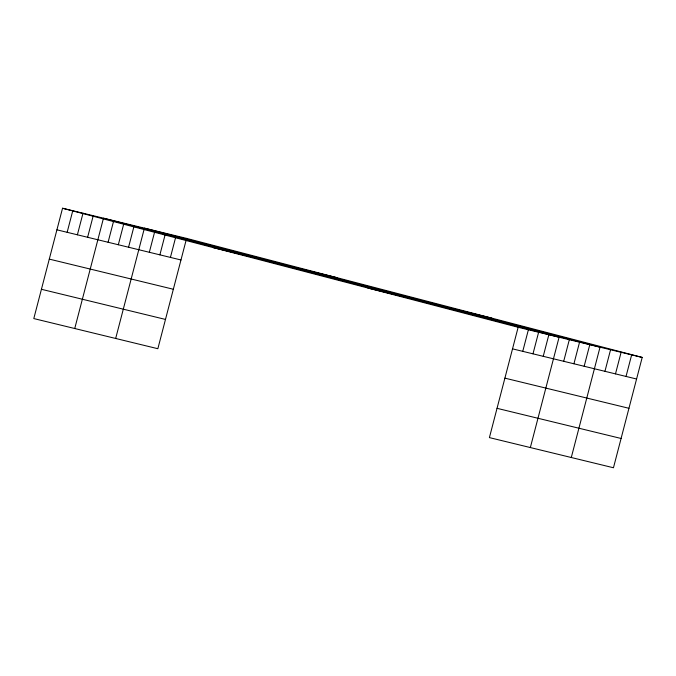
<?xml version="1.0" encoding="UTF-8"?>
<svg xmlns="http://www.w3.org/2000/svg" width="676" height="676" viewBox="0 0 676 676"><rect width="100%" height="100%" fill="white"/><g stroke="black" fill="none" stroke-linecap="round" stroke-linejoin="round"><path stroke-width="1.01" d="M186.593 238.391L62.538 208.242L33.8 318.573L157.854 348.715L186.593 238.391L642.2 357.427L613.462 467.758L489.407 437.609L518.146 327.285L642.2 357.427M67.152 232.307L72.771 210.735M77.385 234.8L83.004 213.219M87.618 237.284L93.237 215.703M74.74 328.519L103.479 218.196L559.086 337.231L530.347 447.554M108.092 242.261L113.712 220.68M118.325 244.746L123.691 224.145M128.558 247.23L134.178 225.657M115.672 338.465L144.157 229.122M149.337 252.283L154.449 232.662M159.882 254.844L164.986 235.231M170.428 257.404L175.532 237.791M522.759 351.351L528.378 329.77M532.992 353.835L538.62 332.254M543.234 356.32L548.853 334.747M563.7 361.297L569.319 339.715M573.932 363.781L579.552 342.208M584.165 366.274L589.785 344.692M571.288 457.508L600.026 347.177L144.411 228.142M604.944 371.318L610.563 349.745M615.49 373.879L621.109 352.306M626.035 376.447L631.654 354.866M212.889 247.526L336.944 277.675M367.795 288.001L491.849 318.151M56.919 229.823L180.974 259.973M512.526 348.858L636.581 379.008M49.289 259.111L173.343 289.252M504.896 378.146L628.95 408.296M41.43 289.286L165.485 319.427M497.037 408.321L621.092 438.47M62.538 208.242L518.146 327.285"/></g></svg>
